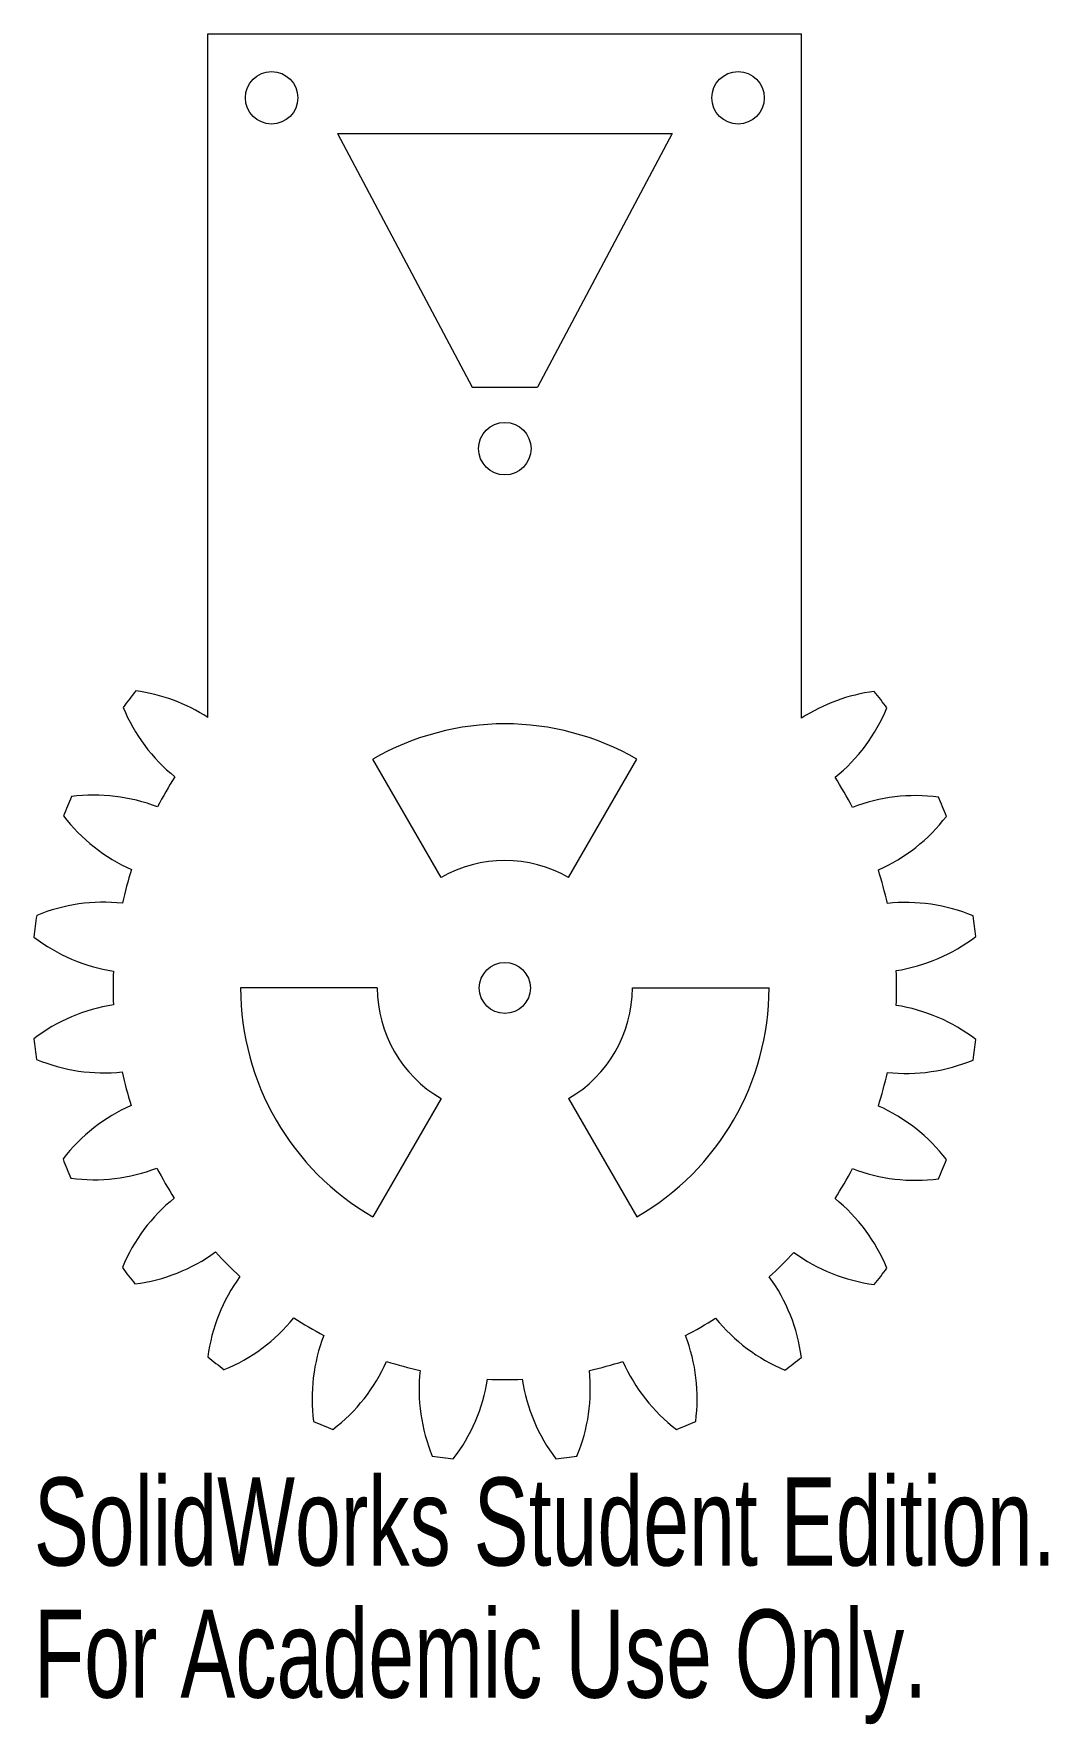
# Model space of a CAD drawing. Header units: millimetres. Extents: x -25.8 to 29.8, y -148.3 to -55.5.
import ezdxf

# ---------------------------------------------------------------- set-up
doc = ezdxf.new("R2010")
doc.units = ezdxf.units.MM
doc.styles.add('SLDTEXTSTYLE0', font='TXT', dxfattribs={"width": 0.7})

msp = doc.modelspace()

# ---------------------------------------------------------------- linework, layer by layer
at = {"color": 7, "linetype": 'Continuous', "lineweight": 15}
for p, q in [((-16.295, -55.474), (16.283, -55.474)), ((-16.295, -92.998), (-16.295, -55.474)), ((16.283, -93.044), (16.283, -55.474)), ((-9.18, -60.946), (-1.8, -74.868)), ((-9.18, -60.946), (9.18, -60.946)), ((9.18, -60.946), (1.8, -74.868)), ((-1.8, -74.868), (1.8, -74.868)), ((-3.499, -101.784), (-7.248, -95.29)), ((3.501, -101.784), (7.25, -95.29)), ((-6.999, -107.847), (-14.498, -107.847)), ((7.001, -107.847), (14.5, -107.847)), ((-3.499, -113.909), (-7.248, -120.403)), ((3.501, -113.909), (7.251, -120.403))]:
    msp.add_line(p, q, dxfattribs=at)
for centre, radius in [((-12.8, -58.986), 1.44), ((12.8, -58.986), 1.44), ((0, -78.243), 1.44), ((0.001, -107.847), 1.4)]:
    msp.add_circle(centre, radius, dxfattribs=at)
for centre, radius, start, end in [((0.001, -107.847), 25.998, 141.16394, 143.67594), ((-21.504, -101.061), 9.6, 57.13461, 82.49018), ((21.518, -101.09), 9.6, 97.4286, 123.04929), ((0.001, -107.847), 26, 36.24517, 38.75483), ((-12.066, -88.796), 9.6, 202.35, 231.01811), ((12.096, -88.812), 9.6, 308.90328, 337.5714), ((0.001, -107.847), 14.499, 60.00248, 120), ((0.001, -107.847), 21.497, 147.38096, 152.46673), ((0.001, -107.847), 21.499, 27.45956, 32.54044), ((0.001, -107.847), 25.998, 156.1718, 158.69166), ((-22.528, -106.862), 9.6, 68.82992, 97.49804), ((22.534, -106.89), 9.6, 82.4286, 111.09672), ((0.001, -107.847), 26, 21.24517, 23.75483), ((-16.59, -92.573), 9.6, 217.36572, 246.03383), ((16.611, -92.591), 9.6, 293.90328, 322.5714), ((0.001, -107.847), 7, 60, 120), ((0.001, -107.847), 21.497, 162.39668, 167.49817), ((0.001, -107.847), 21.499, 12.45956, 17.54044), ((0.001, -107.847), 25.998, 171.20325, 173.82392), ((-22.013, -112.738), 9.6, 83.86136, 112.52948), ((22.014, -112.754), 9.6, 67.4286, 96.09672), ((0.001, -107.847), 26, 6.24517, 8.75483), ((-19.992, -97.441), 9.6, 232.4286, 261.09672), ((19.993, -97.409), 9.6, 278.90328, 307.5714), ((0.001, -107.847), 21.499, 177.54328, 182.45672), ((0.001, -107.847), 21.499, 357.45956, 2.54044), ((0.001, -107.847), 14.499, 180, 240), ((0.001, -107.847), 7, 180, 240), ((0.001, -107.847), 7, 300, 0), ((0.001, -107.847), 14.499, 300, 0), ((-20.006, -118.255), 9.6, 98.81956, 127.48768), ((19.993, -118.284), 9.6, 52.4286, 81.09672), ((0.001, -107.847), 26, 186.16144, 188.67123), ((0.001, -107.847), 26, 351.24517, 353.75483), ((-22.004, -102.907), 9.6, 247.345, 276.01311), ((22.014, -102.939), 9.6, 263.90328, 292.5714), ((0.001, -107.847), 21.499, 192.37596, 197.45708), ((0.001, -107.847), 21.499, 342.45956, 347.54044), ((-16.63, -123.078), 9.6, 113.81992, 142.48804), ((16.611, -123.103), 9.6, 37.4286, 66.09672), ((0.001, -107.847), 26, 201.16181, 203.67195), ((-22.532, -108.771), 9.6, 262.34572, 291.01384), ((0.001, -107.847), 21.499, 207.37668, 212.45853), ((0.001, -107.847), 21.499, 327.45956, 332.54044), ((22.534, -108.804), 9.6, 248.90328, 277.5714), ((0.001, -107.847), 26, 336.24517, 338.75483), ((-12.121, -126.864), 9.6, 128.82137, 157.48948), ((12.096, -126.882), 9.6, 22.4286, 51.09672), ((-21.525, -114.573), 9.6, 277.34861, 306.01673), ((0.001, -107.847), 21.499, 222.37957, 227.46431), ((0.001, -107.847), 21.499, 312.45956, 317.54044), ((21.518, -114.603), 9.6, 233.90328, 262.5714), ((0.001, -107.847), 26, 216.16325, 218.67485), ((0.001, -107.847), 26, 321.24517, 323.75483), ((-6.784, -129.354), 9.6, 143.82716, 172.49527), ((6.758, -129.363), 9.6, 7.4286, 36.09672), ((-19.048, -119.919), 9.6, 292.36019, 321.02831), ((0.001, -107.847), 21.499, 237.39115, 242.48747), ((0.001, -107.847), 21.499, 297.45956, 302.54044), ((19.036, -119.942), 9.6, 218.90328, 247.5714), ((-0.977, -130.378), 9.6, 158.85031, 187.51843), ((0.958, -130.379), 9.6, 352.4286, 21.09672), ((0.001, -107.847), 26, 231.16904, 233.68642), ((-15.261, -124.45), 9.6, 307.4065, 336.07462), ((0.001, -107.847), 21.499, 252.43746, 257.51834), ((4.897, -129.886), 9.6, 173.73213, 202.37512), ((-4.906, -129.859), 9.6, 337.4286, 6.09672), ((0.001, -107.847), 21.499, 282.45956, 287.54044), ((15.257, -124.456), 9.6, 203.90328, 232.5714), ((0.001, -107.847), 26, 306.24517, 308.75483), ((-10.436, -127.839), 9.6, 322.4286, 351.09672), ((0.001, -107.847), 21.499, 267.45956, 272.54044), ((10.445, -127.881), 9.6, 188.64732, 217.27244), ((0.001, -107.847), 26, 246.1922, 248.73273), ((0.001, -107.847), 26, 291.24517, 293.75483), ((0.001, -107.847), 26, 261.1922, 263.75483), ((0.001, -107.847), 26, 276.1922, 278.75483)]:
    msp.add_arc(centre, radius, start, end, dxfattribs=at)

# ---------------------------------------------------------------- texts
at = {"color": 7, "linetype": 'Continuous', "char_height": 4.83362, "attachment_point": 1, "style": 'SLDTEXTSTYLE0'}
for s, insert in [('SolidWorks Student Edition.', (-25.849, -134.715)), ('For Academic Use Only.', (-25.849, -141.965))]:
    msp.add_mtext(s, dxfattribs=dict(at, insert=insert))

doc.saveas('drawing.dxf')
